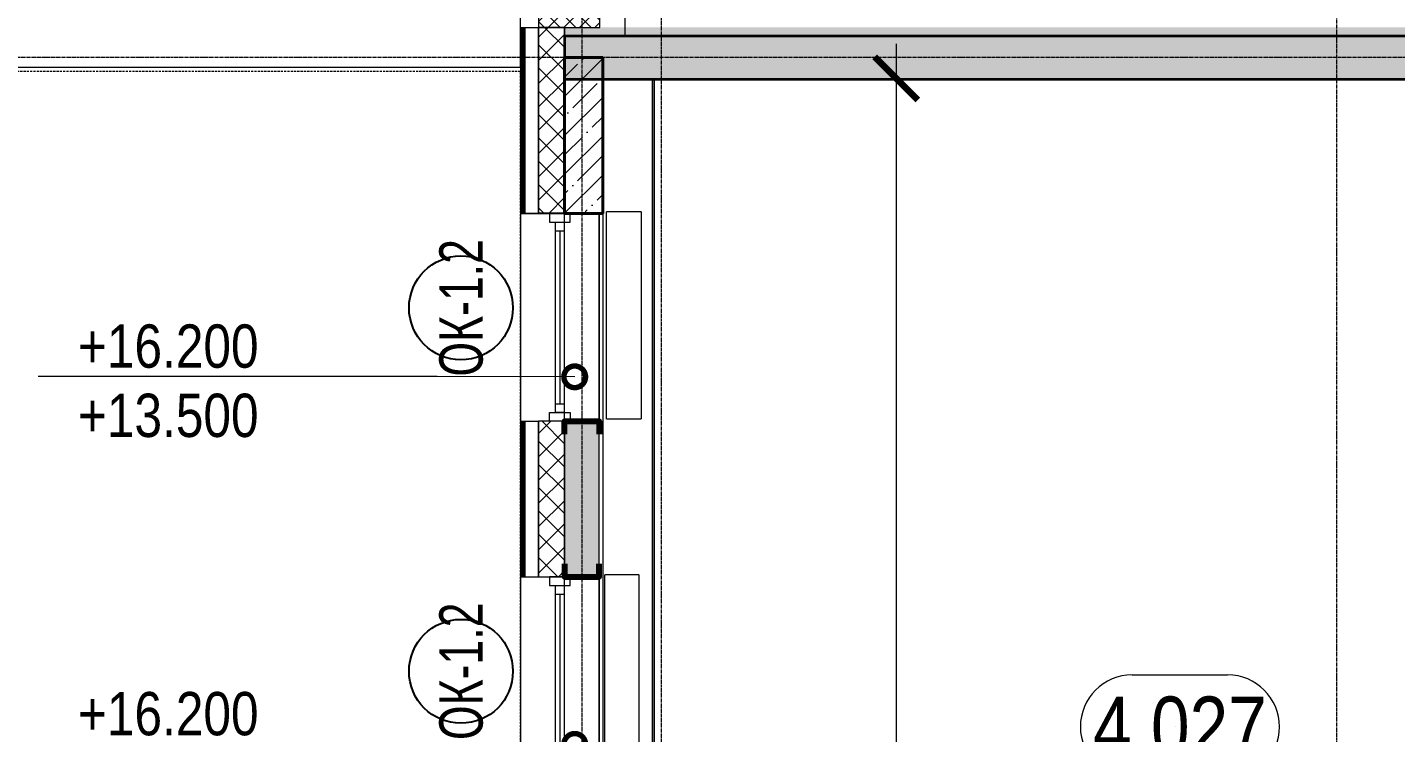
# Model space of a CAD drawing. Header units: millimetres. Extents: x -231292 to 573618, y -153144 to 564035.
# Drawn here: x 92826 to 100728, y 430702 to 434777 of the extents above; entities that cross this region are included whole.
import ezdxf
from ezdxf import colors
from ezdxf.entities.mleader import LeaderData, LeaderLine
from ezdxf.enums import TextEntityAlignment as Align
from ezdxf.math import Vec2, Vec3

# ---------------------------------------------------------------- set-up
doc = ezdxf.new("R2010")
doc.units = ezdxf.units.MM
for name, pattern in [('CENTER2', [28.575, 19.05, -3.175, 3.175, -3.175]), ('DASHED', [19.05, 12.7, -6.35]), ('HIDDEN2', [4.7625, 3.175, -1.5875])]:
    doc.linetypes.add(name, pattern=pattern)
doc.layers.get('0').update_dxf_attribs({"color": 250})
doc.layers.get('Defpoints').update_dxf_attribs({"color": 250})
for name, color, linetype, lineweight in [('A-Wall_Материал_Газоблок_Контур', 250, 'Continuous', 0), ('АР_Area', 250, 'Continuous', 5), ('АР_Колонны', 250, 'Continuous', 35), ('АР_Окна', 250, 'Continuous', 5), ('АР_Окна марка', 250, 'Continuous', 9), ('АР_Отопительные приборы', 250, 'HIDDEN2', 0), ('АР_Размеры обшивки', 250, 'Continuous', 5), ('АР_Стены ЖБ', 250, 'Continuous', 35), ('АР_Стены ПЕНОблок', 250, 'Continuous', 20), ('АР_Стены_дефшов', 250, 'Continuous', 0), ('АР_Тонкая', 250, 'Continuous', 5), ('АР_Утеплитель', 250, 'Continuous', 0), ('АР_ФАСАД', 250, 'Continuous', 9), ('АР_Штриховка', 250, 'Continuous', 0), ('Зашивка радиаторов тип 1 (фанера и МДФ)', 250, 'Continuous', 0), ('КМ_Фахверки', 250, 'Continuous', 80), ('Марка окна', 250, 'Continuous', 0), ('РД_Оси_100', 250, 'Continuous', 0)]:
    doc.layers.add(name, color=color, linetype=linetype, lineweight=lineweight)
doc.layers.add('АР_Делит', color=250, linetype='Continuous', lineweight=0, plot=False)
doc.styles.add('Arial_09', font='ARIALN.TTF', dxfattribs={"width": 0.9})
doc.styles.add('Isocpeur3', font='isocpeur.ttf')
doc.styles.add('style1', font='ARIALN.TTF')
doc.dimstyles.new('Dim200_ареал', dxfattribs={"dimscale": 100, "dimtxt": 5, "dimasz": 2.5, "dimexe": 2, "dimexo": 2, "dimgap": 1, "dimtad": 1, "dimzin": 12, "dimdsep": 46, "dimtxsty": 'style1', "dimblk": 'ARCHTICK', "dimcen": 3, "dimdle": 2, "dimclrd": 256, "dimclre": 256, "dimaunit": 1, "dimadec": 0, "dimazin": 3, "dimtfac": 1, "dimtmove": 1, "dimatfit": 3, "dimldrblk": 'OPEN30', "dimfxl": 5, "dimfxlon": 1, "dimtolj": 1, "dimtzin": 0, "dimlwd": 9, "dimlwe": 9, "dimarcsym": 0})
pattern_1 = [(45, (50428.77, 366201.75), (-112.2532, 112.2532), []), (45, (50541.02, 366201.75), (-112.2532, 112.2532), [198.4375, -39.6875, 0, -39.6875])]

# ---------------------------------------------------------------- blocks, each defined once
blk = doc.blocks.new('_DotSmall')
at = {"color": 0, "linetype": 'ByBlock', "const_width": 0.5}
blk.add_lwpolyline([(-0.0625, 0, 1), (0.0625, 0, 1)], format="xyb", close=True, dxfattribs=at)
blk = doc.blocks.new('Ф_пеноблок 200')
at = {"layer": 'КМ_Фахверки'}
blk.add_lwpolyline([(0, -75), (0, 0), (200, 0), (200, -75)], dxfattribs=at)
blk = doc.blocks.new('СОШ_2200_АР_ОСИ_М100_28.05.24')
at = {"layer": 'АР_Делит', "color": 5, "linetype": 'DASHED'}
blk.add_lwpolyline([(114955, 135155), (114955, -355), (93595.036, -355), (93595.036, 13855), (94145, 13855), (94145, 68320), (66055, 68320), (66055, 13857.73), (83455, 13857.73), (83455, -355), (45245, -355), (45245, 13145), (44695, 13145), (44695, 26755), (45245, 26755), (45245, 68320), (20455, 68320), (20455, 26755), (27955, 26755), (27955, 13145), (-355, 13145), (-355, 100855), (37145, 100855), (37145, 129155)], dxfattribs=at)
at = {"layer": 'РД_Оси_100', "linetype": 'CENTER2'}
blk.add_line((49960, -6155), (49960, 139938.679), dxfattribs=at)
for points in [[(45530, 139938.679), (45600, 139538.679), (45600, -6163.457)], [(46060, -6163.105), (46060, 139538.679), (46130, 139938.679)], [(78274.959, 68400), (-5454.958, 68400), (-5954.958, 68250)]]:
    blk.add_lwpolyline(points, dxfattribs=at)
blk = doc.blocks.new('Bottom_L_1200')
at = {"layer": 'АР_Отопительные приборы'}
blk.add_lwpolyline([(600, -100), (-600, -100), (-600, 100), (600, 100)], close=True, dxfattribs=at)
blk = doc.blocks.new('Bottom_R_1200')
at = {"layer": 'АР_Отопительные приборы'}
blk.add_lwpolyline([(-600, -100), (600, -100), (600, 100), (-600, 100)], close=True, dxfattribs=at)
blk = doc.blocks.new('_ArchTick')
at = {"color": 0, "linetype": 'ByBlock', "const_width": 0.15}
blk.add_lwpolyline([(-0.5, -0.5), (0.5, 0.5)], dxfattribs=at)
blk = doc.blocks.new('*D1013')
at = {"layer": 'Defpoints', "color": 0, "transparency": 16777216}
for p in [(97430.8, 434481.7), (97430.8, 425401.8), (97843.8, 425401.8)]:
    blk.add_point(p, dxfattribs=at)
at = {"layer": 'АР_Размеры обшивки', "lineweight": 9, "transparency": 16777216}
for p, q in [((97843.8, 434681.7), (97843.8, 425201.8)), ((97630.8, 434481.7), (98043.8, 434481.7)), ((97630.8, 425401.8), (98043.8, 425401.8))]:
    blk.add_line(p, q, dxfattribs=at)
at = {"layer": 'АР_Размеры обшивки', "lineweight": 9, "transparency": 16777216, "xscale": 250, "yscale": 250, "zscale": 250}
for p, rotation in [((97843.8, 434481.7), 90), ((97843.8, 425401.8), 270)]:
    blk.add_blockref('_ArchTick', p, dxfattribs=dict(at, rotation=rotation))
at = {"layer": 'АР_Размеры обшивки', "color": 0, "transparency": 16777216, "insert": (97488.5, 429941.8), "char_height": 500, "attachment_point": 5, "rotation": 90, "style": 'style1'}
blk.add_mtext('\\A1;9080', dxfattribs=at)
blk = doc.blocks.new('_Open30')
at = {"color": 0, "linetype": 'ByBlock', "lineweight": -2}
for p, q in [((-1, 0.268), (0, 0)), ((0, 0), (-1, -0.268)), ((0, 0), (-1, 0))]:
    blk.add_line(p, q, dxfattribs=at)
blk = doc.blocks.new('MOK-МаркаПом_овал_ареал')
for p, q in [((-2.75, 3), (2.75, 3)), ((-2.75, -3), (2.75, -3))]:
    blk.add_line(p, q)
for centre, radius, start, end in [((-2.75, 0), 3, 90, 270), ((2.75, 0), 3, 270, 90), ((-3.75, 0), 3.5, 0, 0.00095)]:
    blk.add_arc(centre, radius, start, end)
at = {"color": 0, "style": 'style1'}
blk.add_attdef('АР-ПОМЕЩЕНИЕ:НОМЕР', text='', height=3.5, dxfattribs=at).set_placement((0, 0), align=Align.MIDDLE)
at = {"layer": 'Defpoints', "color": 2, "style": 'style1'}
blk.add_attdef('АР-ПОМЕЩЕНИЕ:НАИМЕНОВАНИЕ', text='', height=1, dxfattribs=at).set_placement((-0.094, -4.814), align=Align.MIDDLE)
blk = doc.blocks.new('МОК-Наименование')
at = {"layer": 'Defpoints'}
blk.add_circle((0, 0), 3, dxfattribs=at)
at = {"color": 0, "linetype": 'ByBlock', "lineweight": -2, "style": 'Isocpeur3', "width": 0.8, "flags": 4}
blk.add_attdef('АР-ОКНО:НАИМЕНОВАНИЕ', text='', height=2.5, dxfattribs=at).set_placement((0, 0), align=Align.MIDDLE)

msp = doc.modelspace()

# ---------------------------------------------------------------- hatches: boundary and pattern name
at = {"layer": 'АР_Штриховка', "linetype": 'Continuous', "lineweight": 0}
h = msp.add_hatch(dxfattribs=at)
h.set_pattern_fill('ANSI37', color=256, scale=20, style=0)
h.set_pattern_definition([(45, (50428.77, 366201.75), (-44.90128, 44.90128), []), (135, (50428.77, 366201.75), (-44.90128, -44.90128), [])])
h.paths.add_polyline_path([(95778.736, 434926.71), (95778.749, 434776.71), (96131.265, 434776.74), (96131.252, 434926.74)], flags=0)
h = msp.add_hatch(dxfattribs=at)
h.set_pattern_fill('_U', color=256, style=0, pattern_type=0)
h.set_pattern_definition([(4e-15, (50428.7677, 366201.7525), (-9e-17, 1), [])])
h.paths.add_polyline_path([(95673.768, 433701.752), (95698.768, 433701.752), (95698.763, 434776.722), (95673.763, 434776.722)], flags=0)
h = msp.add_hatch(dxfattribs=at)
h.set_pattern_fill('ANSI37', color=256, scale=30, style=0)
h.set_pattern_definition([(45, (50428.77, 366201.75), (-67.35192, 67.35192), []), (135, (50428.77, 366201.75), (-67.35192, -67.35192), [])])
h.paths.add_polyline_path([(95778.768, 433701.752), (95928.768, 433701.753), (95928.763, 434776.723), (95778.763, 434776.722)], flags=0)
h = msp.add_hatch(dxfattribs=at)
h.set_pattern_fill('HONEY', color=256, scale=10, style=0)
h.set_pattern_definition([(0, (50428.768, 366201.753), (47.625, 27.4963064), [31.75, -63.5]), (120, (50428.768, 366201.753), (-47.625, 27.496307), [31.75, -63.5]), (60, (50428.768, 366201.753), (1e-07, 54.992613), [-63.5, 31.75])])
h.paths.add_polyline_path([(95928.768, 434776.753), (95928.768, 434726.753), (104818.768, 434726.753), (104818.768, 434776.753)], flags=0)
h.paths.add_polyline_path([(106698.768, 434776.753), (106698.768, 434726.753), (116228.768, 434726.753), (116228.768, 434776.753)], flags=0)
at = {"layer": 'АР_Штриховка', "linetype": 'Continuous', "lineweight": 5}
h = msp.add_hatch(dxfattribs=at)
h.set_pattern_fill('ANSI35', color=256, scale=25, style=0)
h.set_pattern_definition(pattern_1)
h.paths.add_polyline_path([(95928.768, 434726.753), (95928.768, 434476.753), (104818.768, 434476.753), (104818.768, 434726.753)], flags=0)
h.paths.add_polyline_path([(106698.768, 434726.753), (106698.768, 434476.753), (116228.768, 434476.753), (116228.768, 434726.753)], flags=0)
h = msp.add_hatch(dxfattribs=at)
h.set_pattern_fill('ANSI35', color=256, scale=25, style=0)
h.set_pattern_definition(pattern_1)
h.paths.add_polyline_path([(95928.768, 433701.753), (96148.768, 433701.753), (96148.768, 434601.753), (95928.768, 434601.753)], flags=0)

# ---------------------------------------------------------------- linework, layer by layer
at = {"layer": 'A-Wall_Материал_Газоблок_Контур', "linetype": 'Continuous', "lineweight": 0}
for p, q in [((96128.768, 432501.753), (96128.768, 433702.442)), ((96128.768, 430401.753), (96128.768, 431601.753))]:
    msp.add_line(p, q, dxfattribs=at)
at = {"layer": 'АР_Делит'}
msp.add_lwpolyline([(95673.768, 434546.753), (95673.768, 457506.753), (165383.768, 457506.753)], dxfattribs=at)
at = {"layer": 'АР_Колонны', "linetype": 'HIDDEN2', "lineweight": 25}
for p, q in [((95928.768, 434601.753), (96148.768, 434601.753)), ((95928.768, 433701.753), (95928.768, 434601.753)), ((96148.768, 434601.753), (96148.768, 433701.753)), ((96148.768, 433701.753), (95928.768, 433701.753))]:
    msp.add_line(p, q, dxfattribs=at)
at = {"layer": 'АР_Колонны', "linetype": 'Continuous', "lineweight": 35}
for p, q in [((96148.768, 434601.753), (95928.768, 434601.753)), ((95928.768, 434601.753), (95928.768, 433701.753)), ((96148.768, 433701.753), (96148.768, 434601.753)), ((95928.768, 433701.753), (96148.768, 433701.753))]:
    msp.add_line(p, q, dxfattribs=at)
at = {"layer": 'АР_Окна', "linetype": 'Continuous', "lineweight": 5}
for p, q in [((96128.768, 433701.753), (96128.768, 432501.753)), ((95876.268, 433601.753), (95926.268, 433601.753)), ((96128.768, 431601.753), (96128.768, 430401.753)), ((95876.268, 431501.753), (95926.268, 431501.753))]:
    msp.add_line(p, q, dxfattribs=at)
for points in [[(95961.268, 433651.753), (95961.268, 433701.753), (95841.268, 433701.753), (95841.268, 433651.753)], [(95961.268, 431551.753), (95961.268, 431601.753), (95841.268, 431601.753), (95841.268, 431551.753)]]:
    msp.add_lwpolyline(points, close=True, dxfattribs=at)
at = {"layer": 'АР_Стены ЖБ', "linetype": 'Continuous', "lineweight": 35}
for p, q in [((95928.768, 434726.753), (95928.768, 434476.753)), ((104818.768, 434726.753), (95928.768, 434726.753)), ((95928.768, 434476.753), (104818.768, 434476.753))]:
    msp.add_line(p, q, dxfattribs=at)
at = {"layer": 'АР_Стены ЖБ', "linetype": 'Continuous', "lineweight": 40}
for p, q in [((96148.768, 434601.753), (95928.768, 434601.753)), ((95928.768, 434601.753), (95928.768, 433701.753)), ((96148.768, 433701.753), (96148.768, 434601.753)), ((95928.768, 433701.753), (96148.768, 433701.753))]:
    msp.add_line(p, q, dxfattribs=at)
at = {"layer": 'АР_Стены ПЕНОблок', "linetype": 'Continuous', "lineweight": 20}
for p, q in [((96128.768, 433702.442), (95928.768, 433702.442)), ((95928.768, 433702.442), (95928.768, 433701.753)), ((95928.768, 433701.753), (96128.768, 433701.753)), ((96128.768, 433701.753), (96128.768, 433702.442)), ((96128.768, 431601.753), (96128.768, 432501.753)), ((95928.768, 431601.753), (96128.768, 431601.753))]:
    msp.add_line(p, q, dxfattribs=at)
at = {"layer": 'АР_Стены_дефшов', "linetype": 'Continuous', "lineweight": 0}
for p, q in [((95928.768, 434776.753), (95928.768, 434726.753)), ((95928.768, 434726.753), (104818.768, 434726.753))]:
    msp.add_line(p, q, dxfattribs=at)
at = {"layer": 'АР_Тонкая', "linetype": 'Continuous', "lineweight": 5}
for p, q in [((95673.763, 434776.722), (95778.763, 434776.722)), ((95673.763, 434776.722), (95673.768, 433701.752)), ((95698.763, 434776.722), (95698.768, 433701.752)), ((95698.768, 433701.752), (95698.763, 434776.722)), ((95778.768, 433701.752), (95778.763, 434776.722)), ((95673.768, 433702.442), (95778.768, 433702.442)), ((95673.768, 433702.442), (95673.768, 433701.753)), ((95673.768, 433701.753), (95778.768, 433701.753)), ((95673.768, 433701.752), (95778.768, 433701.752)), ((95698.768, 433702.442), (95698.768, 433701.753)), ((95698.768, 433701.753), (95698.768, 433702.442)), ((95778.768, 433701.753), (95778.768, 433702.442)), ((95673.768, 431601.753), (95778.768, 431601.753))]:
    msp.add_line(p, q, dxfattribs=at)
at = {"layer": 'АР_Утеплитель', "linetype": 'Continuous', "lineweight": 0}
for p, q in [((95778.736, 434926.71), (95778.749, 434776.71)), ((96131.265, 434776.74), (96131.252, 434926.74)), ((95778.749, 434776.71), (96131.265, 434776.74)), ((95928.763, 434776.723), (95778.763, 434776.722)), ((95778.763, 434776.722), (95778.768, 433701.752)), ((95928.768, 433701.753), (95928.763, 434776.723)), ((95928.768, 433702.442), (95778.768, 433702.442)), ((95778.768, 433702.442), (95778.768, 433701.753)), ((95778.768, 433701.753), (95928.768, 433701.753)), ((95778.768, 433701.752), (95928.768, 433701.753)), ((95928.768, 433701.753), (95928.768, 433702.442)), ((95778.768, 431601.753), (95928.768, 431601.753))]:
    msp.add_line(p, q, dxfattribs=at)
at = {"layer": 'Зашивка радиаторов тип 1 (фанера и МДФ)', "linetype": 'Continuous', "lineweight": 0}
for p, q in [((96148.768, 434476.753), (96148.654, 425401.696)), ((96148.768, 434476.753), (96448.768, 434476.749)), ((96436.154, 425401.692), (96436.268, 434476.749)), ((96436.268, 434476.749), (96436.154, 425401.692)), ((96448.654, 425401.692), (96448.768, 434476.749))]:
    msp.add_line(p, q, dxfattribs=at)

# ---------------------------------------------------------------- block references
at = {"layer": 'АР_Area', "linetype": 'Continuous', "lineweight": 5, "xscale": 100, "yscale": 100, "zscale": 100}
msp.add_blockref('MOK-МаркаПом_овал_ареал', (99482.312, 430735.368), dxfattribs=at).add_auto_attribs({'АР-ПОМЕЩЕНИЕ:НОМЕР': '4.027', 'АР-ПОМЕЩЕНИЕ:НАИМЕНОВАНИЕ': 'Кабинет русского языка и литературы'})
at = {"layer": 'АР_Отопительные приборы', "rotation": 270}
for name, p in [('Bottom_L_1200', (96271.206, 433112.986)), ('Bottom_R_1200', (96258.768, 431012.986))]:
    msp.add_blockref(name, p, dxfattribs=at)
at = {"layer": 'КМ_Фахверки', "xscale": -1, "rotation": 180}
msp.add_blockref('Ф_пеноблок 200', (95928.768, 431601.753), dxfattribs=at)
msp.add_blockref('Ф_пеноблок 200', (95928.768, 431601.753), dxfattribs=at)

# ---------------------------------------------------------------- dimensions: what is measured, and where the dimension line sits
at = {"layer": 'АР_Размеры обшивки'}
dim = msp.add_linear_dim(base=(97843.768, 425401.752), p1=(97430.77, 434481.749), p2=(97430.768, 425401.752), angle=90, dimstyle='Dim200_ареал', override={"dimdec": 0}, dxfattribs=at)
dim.commit()
dim.dimension.update_dxf_attribs({"geometry": '*D1013', "text_midpoint": (97488.481, 429941.75)})

# ---------------------------------------------------------------- leaders
at = {"layer": 'Марка окна', "lineweight": 0, "ltscale": 20}
ml = msp.add_multileader_mtext('Standard', dxfattribs=at)
ml.set_content('+16.200\\P+13.500', color=256, style='style1')
ml.set_leader_properties(color=256, linetype='ByLayer', lineweight=-1)
ml.set_arrow_properties(name='DOTSMALL')
ml.build(insert=Vec2(0, 0))
ml.multileader.update_dxf_attribs({"text_left_attachment_type": 6, "text_right_attachment_type": 6, "dogleg_length": 200, "arrow_head_size": 250})
ctx = ml.context
ctx.base_point, ctx.char_height, ctx.arrow_head_size, ctx.landing_gap_size, ctx.plane_origin = Vec3(93117.986, 432760.183), 250, 250, 0, Vec3(93512.962, 432075.656)
ctx.left_attachment, ctx.right_attachment = 6, 6
notes = []
notes.append((ctx, [(0, (1, 1, 0), (95193.062, 432760.183), (-1, 0), 1061.605, [(0, [(95987.176, 432757.513)], 0, [])])]))
ctx.mtext.insert, ctx.mtext.line_spacing_factor, ctx.mtext.flow_direction = Vec3(93117.986, 433060.183), 0.96, 5
ctx.mtext.has_bg_fill, ctx.mtext.bg_color, ctx.mtext.bg_scale_factor, ctx.mtext.bg_transparency, ctx.mtext.use_window_bg_color = 1, -1027028792, 1.5, 0, 1
ml = msp.add_multileader_mtext('Standard', dxfattribs=at)
ml.set_content('+16.200\\P+13.500', color=256, style='style1')
ml.set_leader_properties(color=256, linetype='ByLayer', lineweight=-1)
ml.set_arrow_properties(name='DOTSMALL')
ml.build(insert=Vec2(0, 0))
ml.multileader.update_dxf_attribs({"text_left_attachment_type": 6, "text_right_attachment_type": 6, "dogleg_length": 200, "arrow_head_size": 250})
ctx = ml.context
ctx.base_point, ctx.char_height, ctx.arrow_head_size, ctx.landing_gap_size, ctx.plane_origin = Vec3(93117.986, 430636.627), 250, 250, 0, Vec3(93512.962, 429952.1)
ctx.left_attachment, ctx.right_attachment = 6, 6
notes.append((ctx, [(0, (1, 1, 0), (95193.062, 430636.627), (-1, 0), 1061.605, [(0, [(95987.176, 430633.956)], 0, [])])]))
ctx.mtext.insert, ctx.mtext.line_spacing_factor, ctx.mtext.flow_direction = Vec3(93117.986, 430936.627), 0.96, 5
ctx.mtext.has_bg_fill, ctx.mtext.bg_color, ctx.mtext.bg_scale_factor, ctx.mtext.bg_transparency, ctx.mtext.use_window_bg_color = 1, -1027028792, 1.5, 0, 1
for ctx, leaders in notes:
    for number, flags, end, landing, length, lines in leaders:
        leader = LeaderData()
        leader.index, (leader.has_last_leader_line, leader.has_dogleg_vector, leader.attachment_direction) = number, flags
        leader.last_leader_point, leader.dogleg_vector, leader.dogleg_length = Vec3(end), Vec3(landing), length
        for number, points, colour, breaks in lines:
            line = LeaderLine()
            line.index, line.vertices, line.color, line.breaks = number, Vec3.list(points), colors.encode_raw_color(colour), breaks
            leader.lines.append(line)
        ctx.leaders.append(leader)

# ---------------------------------------------------------------- next in the draw order: hatches: boundary and pattern name
at = {"layer": 'АР_Штриховка', "linetype": 'Continuous', "lineweight": 0}
h = msp.add_hatch(dxfattribs=at)
h.set_pattern_fill('_U', color=256, style=0, pattern_type=0)
h.set_pattern_definition([(360, (50428.7677, 366201.7525), (-8e-17, 1), [])])
h.paths.add_polyline_path([(95673.768, 425401.753), (95698.768, 425401.753), (95698.768, 426201.753), (95673.768, 426201.753)], flags=0)
h.paths.add_polyline_path([(95673.768, 429501.753), (95698.768, 429501.753), (95698.768, 430401.753), (95673.768, 430401.753)], flags=0)
h.paths.add_polyline_path([(95673.768, 431601.753), (95698.768, 431601.753), (95698.768, 432501.753), (95673.768, 432501.753)], flags=0)
h.paths.add_polyline_path([(95673.768, 433701.753), (95698.768, 433701.753), (95698.768, 433702.442), (95673.768, 433702.442)], flags=0)
h = msp.add_hatch(dxfattribs=at)
h.set_pattern_fill('ANSI37', color=256, scale=30, style=0)
h.set_pattern_definition([(45, (50428.77, 366201.75), (-67.35192, 67.35192), []), (135, (50428.77, 366201.75), (-67.35192, -67.35192), [])])
h.paths.add_polyline_path([(95778.768, 425401.753), (95928.768, 425401.753), (95928.768, 426201.753), (95778.768, 426201.753)], flags=0)
h.paths.add_polyline_path([(95778.768, 429501.753), (95928.768, 429501.753), (95928.768, 430401.753), (95778.768, 430401.753)], flags=0)
h.paths.add_polyline_path([(95778.768, 431601.753), (95928.768, 431601.753), (95928.768, 432501.753), (95778.768, 432501.753)], flags=0)
h.paths.add_polyline_path([(95778.768, 433701.753), (95928.768, 433701.753), (95928.768, 433702.442), (95778.768, 433702.442)], flags=0)
h = msp.add_hatch(dxfattribs=at)
h.set_pattern_fill('AR-CONC', color=256, style=0)
h.set_pattern_definition([(50, (50428.77, 366201.75), (182.18467, -15.93909), [19.05, -209.55]), (355, (50428.77, 366201.75), (-35.2434, 191.05685), [15.24, -167.6406]), (100.45144, (50443.95, 366200.42), (146.94125, 175.11775), [16.19, -178.09024]), (46.1842, (50428.77, 366252.55), (271.07904, -42.0423), [28.575, -314.325]), (96.63556, (50451.36, 366249.05), (237.4041, 247.4261), [24.285, -267.1356]), (351.18415, (50428.77, 366252.55), (237.4041, 247.4261), [22.86, -251.4597]), (21, (50454.17, 366239.85), (151.6144, -102.2652), [19.05, -209.55]), (326, (50454.17, 366239.85), (61.80203, 184.18797), [15.24, -167.64]), (71.45144, (50466.8, 366231.33), (213.41642, 81.92277), [16.19, -178.08994]), (37.5, (50428.77, 366201.75), (3.088603, 84.55504), [0, -165.608, 0, -170.18, 0, -168.275]), (7.5, (50428.77, 366201.75), (66.81966, 100.18057), [0, -97.028, 0, -161.798, 0, -64.135]), (327.5, (50372.126, 366201.75), (135.590595, -5.728744), [0, -63.5, 0, -198.12, 0, -262.89]), (317.5, (50346.73, 366201.75), (148.12918, 25.42649), [0, -82.55, 0, -131.572, 0, -186.69])])
h.paths.add_polyline_path([(95928.768, 425401.753), (96128.768, 425401.753), (96128.768, 426201.753), (95928.768, 426201.753)], flags=0)
h.paths.add_polyline_path([(95928.768, 429501.753), (96128.768, 429501.753), (96128.768, 430401.753), (95928.768, 430401.753)], flags=0)
h.paths.add_polyline_path([(95928.768, 431601.753), (96128.768, 431601.753), (96128.768, 432501.753), (95928.768, 432501.753)], flags=0)
h.paths.add_polyline_path([(95928.768, 433701.753), (96128.768, 433701.753), (96128.768, 433702.442), (95928.768, 433702.442)], flags=0)

# ---------------------------------------------------------------- next in the draw order: linework, layer by layer
at = {"layer": 'A-Wall_Материал_Газоблок_Контур', "linetype": 'Continuous', "lineweight": 0}
for p, q in [((95673.768, 433702.442), (95673.768, 432501.753)), ((95673.768, 431601.753), (95673.768, 430401.753))]:
    msp.add_line(p, q, dxfattribs=at)
at = {"layer": 'АР_Окна', "linetype": 'Continuous', "lineweight": 5}
for p, q in [((95673.768, 433701.753), (95673.768, 432501.753)), ((95901.268, 433601.753), (95901.268, 432601.753)), ((95876.268, 432601.753), (95926.268, 432601.753)), ((95673.768, 431601.753), (95673.768, 430401.753)), ((95901.268, 431501.753), (95901.268, 430501.753))]:
    msp.add_line(p, q, dxfattribs=at)
for points in [[(95876.268, 433651.753), (95926.268, 433651.753), (95926.268, 432551.753), (95876.268, 432551.753)], [(95961.268, 432551.753), (95961.268, 432501.753), (95841.268, 432501.753), (95841.268, 432551.753)], [(95876.268, 431551.753), (95926.268, 431551.753), (95926.268, 430451.753), (95876.268, 430451.753)]]:
    msp.add_lwpolyline(points, close=True, dxfattribs=at)
at = {"layer": 'АР_Стены ПЕНОблок', "linetype": 'Continuous', "lineweight": 20}
for p, q in [((96128.768, 432501.753), (95928.768, 432501.753)), ((95928.768, 432501.753), (95928.768, 431601.753))]:
    msp.add_line(p, q, dxfattribs=at)
at = {"layer": 'АР_Тонкая', "linetype": 'Continuous', "lineweight": 5}
for p, q in [((95673.768, 432501.753), (95778.768, 432501.753)), ((95673.768, 432501.753), (95673.768, 431601.753)), ((95698.768, 432501.753), (95698.768, 431601.753)), ((95698.768, 431601.753), (95698.768, 432501.753)), ((95778.768, 431601.753), (95778.768, 432501.753))]:
    msp.add_line(p, q, dxfattribs=at)
at = {"layer": 'АР_Утеплитель', "linetype": 'Continuous', "lineweight": 0}
for p, q in [((95928.768, 432501.753), (95778.768, 432501.753)), ((95778.768, 432501.753), (95778.768, 431601.753)), ((95928.768, 431601.753), (95928.768, 432501.753))]:
    msp.add_line(p, q, dxfattribs=at)
at = {"layer": 'АР_ФАСАД'}
msp.add_lwpolyline([(95698.768, 392956.753), (70883.768, 392956.753), (70883.768, 434546.753), (95673.768, 434546.753)], dxfattribs=at)
at = {"layer": 'КМ_Фахверки', "lineweight": 5}
msp.add_lwpolyline([(96278.918, 457251.752), (165128.768, 457251.753), (165128.768, 366101.753), (95928.768, 366101.753), (95928.768, 434726.753), (96278.918, 434726.753), (96278.918, 457251.752)], dxfattribs=at)

# ---------------------------------------------------------------- next in the draw order: block references
at = {"layer": 'АР_Окна марка', "linetype": 'Continuous', "lineweight": 9}
ref = msp.add_blockref('МОК-Наименование', (95330.111, 433156.104, -900), dxfattribs=dict(at, xscale=100, yscale=100, zscale=100, rotation=90))
ref.add_attrib('АР-ОКНО:НАИМЕНОВАНИЕ', 'ОК-1.2', dxfattribs={"layer": '0', "color": 0, "linetype": 'ByBlock', "lineweight": -2, "height": 250, "rotation": 90, "style": 'Arial_09', "width": 0.9}).set_placement((95330.111, 433156.104, -900), align=Align.MIDDLE)
ref = msp.add_blockref('МОК-Наименование', (95330.111, 431056.104, -900), dxfattribs=dict(at, xscale=100, yscale=100, zscale=100, rotation=90))
ref.add_attrib('АР-ОКНО:НАИМЕНОВАНИЕ', 'ОК-1.2', dxfattribs={"layer": '0', "color": 0, "linetype": 'ByBlock', "lineweight": -2, "height": 250, "rotation": 90, "style": 'Arial_09', "width": 0.9}).set_placement((95330.111, 431056.104, -900), align=Align.MIDDLE)
at = {"layer": 'КМ_Фахверки'}
msp.add_blockref('Ф_пеноблок 200', (95928.768, 432501.753), dxfattribs=at)
msp.add_blockref('Ф_пеноблок 200', (95928.768, 432501.753), dxfattribs=at)
at = {"layer": 'РД_Оси_100'}
msp.add_blockref('СОШ_2200_АР_ОСИ_М100_28.05.24', (50428.768, 366201.753), dxfattribs=at)

doc.saveas('drawing.dxf')
